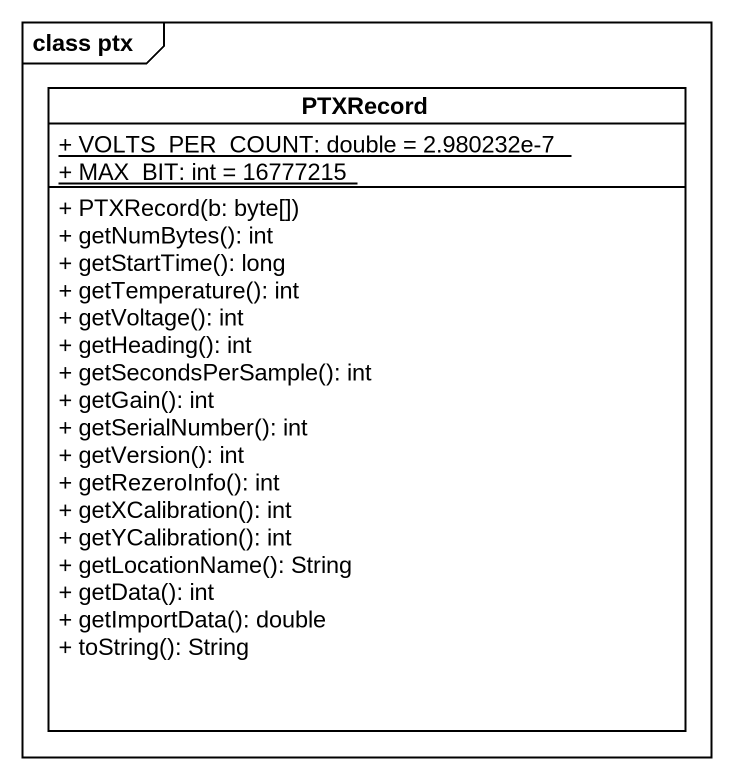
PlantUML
@startuml
mainframe class ptx
hide circle
hide empty members
skinparam classAttributeIconSize 0
class PTXRecord {
  {static} + VOLTS_PER_COUNT: double = 2.980232e-7
  {static} + MAX_BIT: int = 16777215
  + PTXRecord(b: byte[])
  + getNumBytes(): int
  + getStartTime(): long
  + getTemperature(): int
  + getVoltage(): int
  + getHeading(): int
  + getSecondsPerSample(): int
  + getGain(): int
  + getSerialNumber(): int
  + getVersion(): int
  + getRezeroInfo(): int
  + getXCalibration(): int
  + getYCalibration(): int
  + getLocationName(): String
  + getData(): int
  + getImportData(): double
  + toString(): String
}
@enduml
